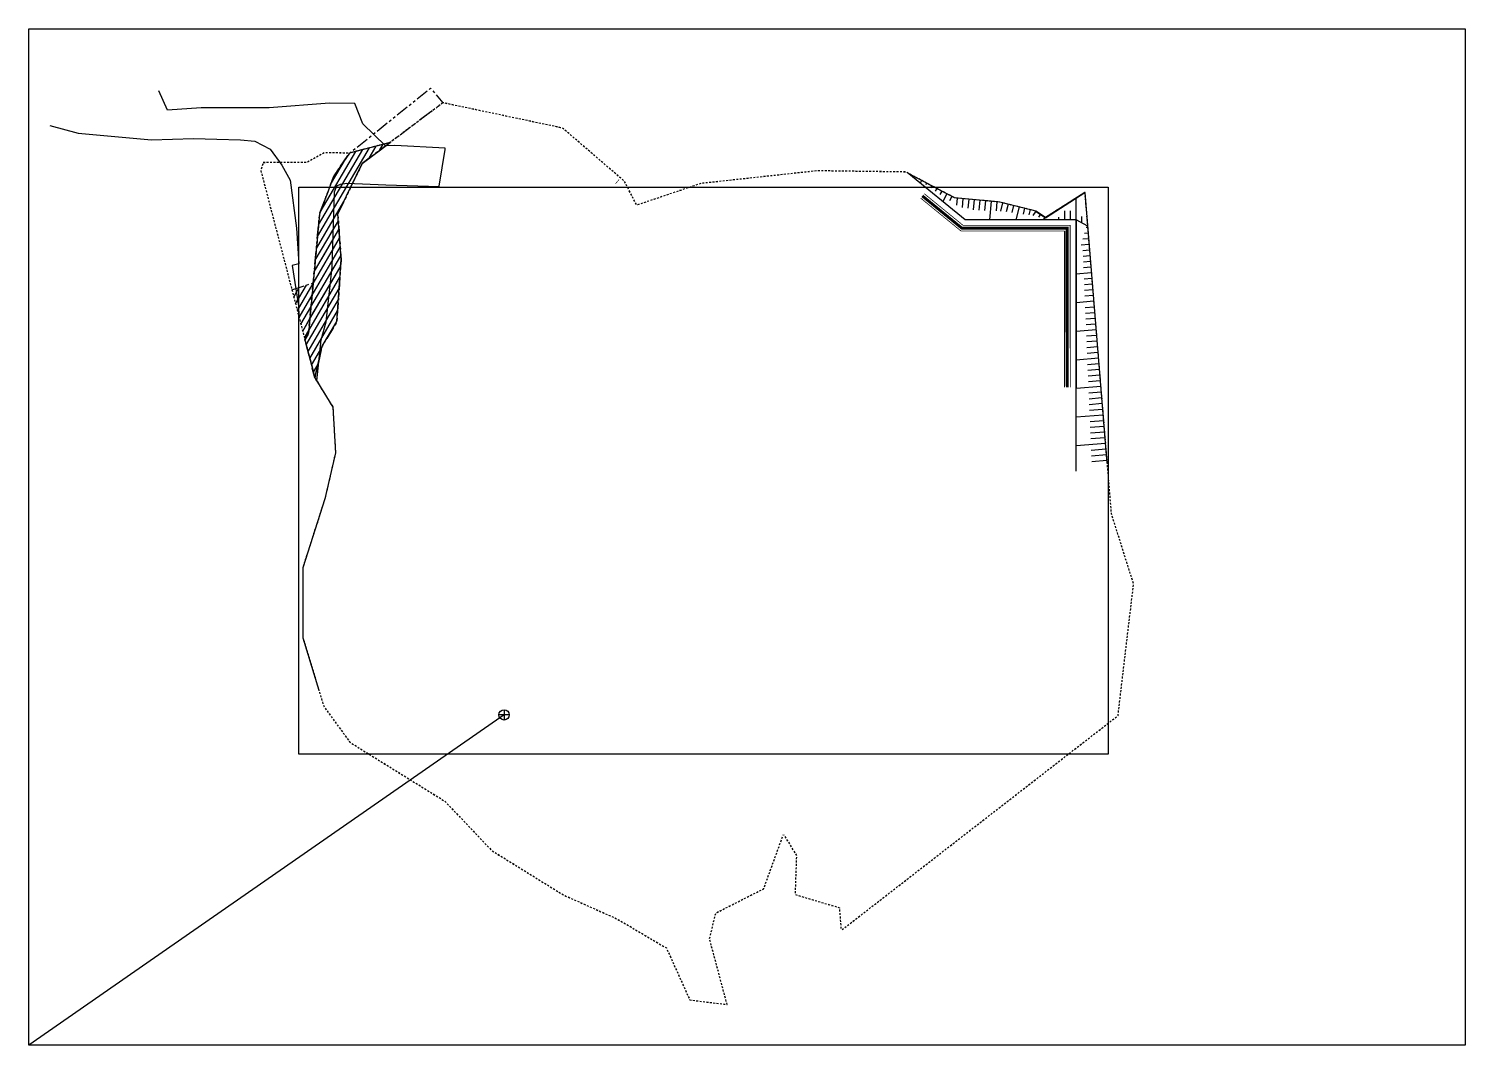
# Model space of a CAD drawing. Header units: millimetres. Extents: x -47382 to 204618, y -51045 to 127155.
import ezdxf

# ---------------------------------------------------------------- set-up
doc = ezdxf.new("R2010")
doc.units = ezdxf.units.MM
doc.header["$LTSCALE"] = 300
doc.header["$MEASUREMENT"] = 0
for name, pattern in [('CENTER', [2, 1.25, -0.25, 0.25, -0.25]), ('HID', [2, 1.1, -0.9]), ('PHANTOM2', [31.75, 15.875, -3.175, 3.175, -3.175, 3.175, -3.175]), ('XREF_BASE$0$PHANTOM', [63.5, 31.75, -6.35, 6.35, -6.35, 6.35, -6.35]), ('XREF_BASE$0$PHANTOMX2', [5, 2.5, -0.5, 0.5, -0.5, 0.5, -0.5])]:
    doc.linetypes.add(name, pattern=pattern)
doc.layers.get('0').update_dxf_attribs({"linetype": 'CONTINUOUS'})
doc.layers.get('Defpoints').update_dxf_attribs({"color": 153, "linetype": 'CONTINUOUS'})
for name, color, linetype in [('CE-SLOP-FILL', 1, 'CONTINUOUS'), ('CE_SITE_FH', 170, 'CONTINUOUS'), ('LSMD_CONT_LDREG_41500', 1, 'CONTINUOUS'), ('XREF_BASE$0$CE_PROPERTY LINE', 2, 'XREF_BASE$0$PHANTOM'), ('XREF_BASE$0$성토옹벽', 6, 'CONTINUOUS'), ('성토옹벽', 6, 'CONTINUOUS'), ('토목옹벽', 5, 'CONTINUOUS')]:
    doc.layers.add(name, color=color, linetype=linetype)
doc.layers.add('Defpoint', color=161, linetype='CONTINUOUS', plot=False)
pattern_1 = [(59.62512505, (-197018599.9, -418851415.2), (-754.8935534, 442.4485542), [])]

# ---------------------------------------------------------------- blocks, each defined once
blk = doc.blocks.new('A$C5FDF183A')
at = {"layer": 'Defpoints'}
for p, q in [((1809, 904, -103000), (0, 904, -103000)), ((904, 1809, -103000), (904, 0, -103000))]:
    blk.add_line(p, q, dxfattribs=at)
blk.add_circle((904, 904, -103000), 904, dxfattribs=at)
blk = doc.blocks.new('A$C15A91853')
at = {"layer": 'Defpoints'}
for points in [[(46801, 0), (47587, 7154), (48443, 10307), (49499, 19897), (49907, 33129), (50351, 34136), (50956, 34462), (52066, 34644), (58944, 34310), (68294, 34026), (68303, 34079), (69309, 40554), (69347, 40792), (60535, 41222), (58897, 41176), (54889, 45050), (53481, 48599), (49028, 48631), (38443, 47812), (26550, 47830), (20615, 47453), (19107, 50832)], [(0, 44758), (4948, 43401), (17839, 42226), (25189, 42483), (29295, 42370), (33454, 42220), (35928, 42013), (38652, 40578), (40707, 37777), (42163, 35137), (43272, 26739), (43649, 20480), (42505, 20194), (43607, 13152), (43641, 11401)]]:
    blk.add_lwpolyline(points, dxfattribs=at)

msp = doc.modelspace()

# ---------------------------------------------------------------- hatches: boundary and pattern name
h = msp.add_hatch()
h.set_pattern_fill('ANSI31', color=6, scale=7000, angle=14.62513, style=0)
h.set_pattern_definition(pattern_1)
h.paths.add_polyline_path([(7422, 86726), (6846, 94692), (2520, 82606), (1701, 73766), (1073, 72627), (2807, 65982), (4103, 71534), (6682, 75826)])
h = msp.add_hatch()
h.set_pattern_fill('ANSI31', color=5, scale=7000, angle=14.62513, style=0)
h.set_pattern_definition(pattern_1)
h.paths.add_polyline_path([(2520, 82606), (-1207, 81364), (1073, 72627), (1701, 73766)])
h = msp.add_hatch()
h.set_pattern_fill('ANSI31', color=5, scale=7000, angle=14.62513, style=0)
h.set_pattern_definition([(59.62512505, (-197018599.8, -418851422.1), (-754.8935534, 442.4485542), [])])
h.paths.add_polyline_path([(2520, 82599), (-1207, 81357), (1073, 72620), (1701, 73759)])

# ---------------------------------------------------------------- linework, layer by layer
at = {"color": 6, "linetype": 'Continuous', "transparency": 33554687}
for p, q in [((3271, 90708), (12395, 106276)), ((3461, 92763), (11198, 105964)), ((12352, 104471), (13593, 106589)), ((14162, 105829), (14790, 106901)), ((15972, 107188), (15987, 107213)), ((3763, 95008), (10001, 105651)), ((5582, 99842), (8357, 104577)), ((3080, 88652), (7909, 96891)), ((2890, 86597), (6933, 93495)), ((2699, 84542), (7044, 91954)), ((2319, 80431), (7267, 88874)), ((2509, 82487), (7155, 90414)), ((2128, 78376), (7378, 87333)), ((1747, 74265), (7209, 83583)), ((1938, 76321), (7342, 85540)), ((1298, 71767), (7076, 81626)), ((1610, 70570), (6943, 79669)), ((1922, 69373), (6810, 77712)), ((2235, 68175), (4036, 71248)), ((2547, 66978), (3365, 68374))]:
    msp.add_line(p, q, dxfattribs=at)
for p, q in [((16017, 107221), (8895, 105363)), ((11128, 103553), (16017, 107221)), ((8895, 105363), (6152, 101358)), ((9149, 99456), (11128, 103553)), ((6152, 101358), (3639, 94678)), ((6846, 94692), (9149, 99456)), ((3639, 94678), (2520, 82606)), ((7422, 86726), (6846, 94692)), ((6682, 75826), (7422, 86726)), ((2520, 82606), (1701, 73766)), ((4103, 71534), (6682, 75826)), ((1701, 73766), (1073, 72627)), ((1073, 72627), (2807, 65982)), ((2807, 65982), (4103, 71534))]:
    msp.add_line(p, q)
at = {"color": 8, "flags": 128}
msp.add_lwpolyline([(116908, 93668), (107029, 101727)], dxfattribs=at)
at = {"layer": 'CE-SLOP-FILL', "color": 8}
for p, q in [((116908, 93668), (107029, 101727)), ((107473, 101487), (107449, 101442)), ((108357, 101019), (108286, 100886)), ((109241, 100552), (109007, 100109)), ((110125, 100084), (109961, 99775)), ((111009, 99617), (110798, 99219)), ((111893, 99149), (111635, 98663)), ((112777, 98682), (112473, 98107)), ((130960, 94034), (137895, 98435)), ((113661, 98214), (112959, 96888)), ((114545, 97747), (114147, 96995)), ((122957, 96752), (114998, 97507)), ((115488, 97478), (115371, 96247)), ((116484, 97384), (116335, 95820)), ((116484, 97384), (116483, 97382)), ((117513, 97286), (117365, 95722)), ((118475, 97195), (118308, 95405)), ((119470, 97101), (119308, 95359)), ((120466, 97006), (120308, 95312)), ((121461, 96912), (121159, 93668)), ((122457, 96818), (122308, 95219)), ((123442, 96644), (123074, 95156)), ((124413, 96403), (124074, 95036)), ((125384, 96162), (125074, 94916)), ((126354, 95922), (125796, 93668)), ((136348, 93668), (136348, 97454)), ((127325, 95681), (127075, 94675)), ((128295, 95440), (128076, 94555)), ((129257, 95180), (128752, 94424)), ((130960, 94034), (129249, 95190)), ((130086, 94621), (129769, 94146)), ((130652, 93668), (130921, 94057)), ((133347, 93668), (133347, 94127)), ((134347, 93668), (134347, 95254)), ((135348, 93668), (135348, 95254)), ((136348, 93668), (136348, 64268)), ((138382, 92532), (136348, 93668)), ((137341, 93113), (137341, 94238)), ((138443, 91329), (137802, 91276)), ((138361, 92326), (138090, 92304)), ((138608, 89336), (137226, 89222)), ((138526, 90333), (137514, 90249)), ((138691, 88340), (137552, 88246)), ((138773, 87343), (137593, 87246)), ((138855, 86347), (137635, 86246)), ((139020, 84353), (136348, 84132)), ((138938, 85350), (137676, 85246)), ((139103, 83357), (137759, 83246)), ((139185, 82360), (137800, 82246)), ((139268, 81364), (137841, 81246)), ((139433, 79370), (136348, 79115)), ((139350, 80367), (137882, 80246)), ((139515, 78374), (137965, 78246)), ((139598, 77377), (138006, 77246)), ((139680, 76381), (138048, 76246)), ((139845, 74387), (136348, 74098)), ((139762, 75384), (138089, 75246)), ((139927, 73391), (138172, 73246)), ((140010, 72394), (138213, 72246)), ((140092, 71398), (138254, 71246)), ((140257, 69404), (136348, 69081)), ((140175, 70401), (138295, 70246)), ((140340, 68408), (138378, 68246)), ((140422, 67411), (138419, 67246)), ((140505, 66415), (138461, 66246)), ((140670, 64421), (136417, 64070)), ((140587, 65418), (138502, 65246)), ((140752, 63425), (138585, 63246)), ((140834, 62428), (138626, 62246)), ((140917, 61432), (138667, 61246)), ((141082, 59438), (136348, 59047)), ((140999, 60435), (138708, 60246)), ((141164, 58442), (138792, 58246)), ((141247, 57445), (138835, 57246)), ((141329, 56449), (138877, 56246)), ((141412, 55452), (138920, 55246)), ((141494, 54455), (136348, 54030)), ((141577, 53459), (139005, 53246)), ((141659, 52462), (139048, 52246)), ((141741, 51466), (139091, 51246))]:
    msp.add_line(p, q, dxfattribs=at)
at = {"layer": 'CE-SLOP-FILL', "color": 8, "flags": 128}
for points in [[(141828, 51007), (137911, 98443), (130976, 94041), (129265, 95197), (122973, 96759), (115014, 97514), (106974, 101772)], [(136348, 49603), (136348, 58670), (136348, 64268), (136348, 93668), (116908, 93668), (107029, 101727)]]:
    msp.add_lwpolyline(points, dxfattribs=at)
at = {"layer": 'CE_SITE_FH'}
msp.add_line((134400, 64471), (134400, 91671), dxfattribs=at)
at = {"layer": 'Defpoint'}
msp.add_line((36000, 6871), (-47382, -51045), dxfattribs=at)
for points in [[(-47382, 127155), (204618, 127155), (204618, -51045), (-47382, -51045)], [(0, 99371), (142000, 99371), (142000, 0), (0, 0)]]:
    msp.add_lwpolyline(points, close=True, dxfattribs=at)
at = {"layer": 'Defpoints', "color": 6}
msp.add_lwpolyline([(2807, 65982), (2807, 65982), (5962, 60818), (6435, 52830), (4576, 44767), (679, 32654), (718, 20391), (3502, 11227)], dxfattribs=at)
at = {"layer": 'LSMD_CONT_LDREG_41500', "color": 7, "linetype": 'PHANTOM2'}
for p, q in [((137895, 98435), (130960, 94034)), ((122957, 96752), (114998, 97507))]:
    msp.add_line(p, q, dxfattribs=at)
at = {"layer": 'LSMD_CONT_LDREG_41500', "color": 7, "linetype": 'Continuous', "const_width": 0.26}
msp.add_lwpolyline([(1073, 72626), (1701, 73766), (3639, 94678), (6152, 101358), (8895, 105363), (23117, 116723), (25289, 114179), (11128, 103553), (9149, 99456), (6846, 94692), (7422, 86726), (6682, 75826), (4103, 71534), (2807, 65982)], close=True, dxfattribs=at)
at = {"layer": 'LSMD_CONT_LDREG_41500', "color": 1, "linetype": 'HID', "flags": 128}
for points in [[(25289, 114179), (16017, 107221), (8895, 105363), (4475, 105402), (1384, 103714), (-6280, 103684), (-6663, 102272), (-1207, 81364), (1073, 72628), (2807, 65982), (5962, 60818), (6435, 52829), (4576, 44767), (680, 32653), (718, 20391), (4358, 8409), (8978, 2063), (25591, -8240), (28165, -10942), (33842, -16904), (46421, -24692), (55899, -28927), (64478, -33988), (68579, -43089), (71701, -43485), (75131, -43888), (72052, -32391), (73145, -27861), (81544, -23605), (85018, -14074), (87290, -17770), (87053, -24607), (94819, -26928), (95111, -30665), (95338, -30760), (143709, 6753), (146434, 29827), (142562, 42118), (137911, 98442), (130977, 94041), (129265, 95197), (122973, 96759), (115014, 97514), (106464, 102042), (90968, 102256), (70508, 100028), (59273, 96228), (57115, 100419), (46269, 109742)], [(25289, 114172), (16017, 107215), (8895, 105356), (4475, 105396), (1384, 103707), (-6280, 103677), (-6663, 102266), (-1207, 81358), (1073, 72622), (2807, 65975), (5962, 60811), (6435, 52823), (4576, 44760), (680, 32647), (718, 20384), (4358, 8402), (8978, 2056), (25591, -8246), (28165, -10949), (33842, -16910), (46421, -24699), (55899, -28934), (64478, -33994), (68579, -43096), (71701, -43491), (75131, -43894), (72052, -32397), (73145, -27868), (81544, -23611), (85018, -14080), (87290, -17776), (87053, -24614), (94819, -26934), (95111, -30671), (95338, -30766), (143709, 6747), (146434, 29820), (142562, 42111), (137911, 98436), (130977, 94034), (129265, 95191), (122973, 96752), (115014, 97507), (106464, 102035), (90968, 102249), (70508, 100021), (59273, 96221), (57115, 100412), (46269, 109736)]]:
    msp.add_lwpolyline(points, close=True, dxfattribs=at)
at = {"layer": 'LSMD_CONT_LDREG_41500', "color": 7, "linetype": 'Continuous', "const_width": 0.26}
msp.add_lwpolyline([(-1207, 81364), (2520, 82606)], dxfattribs=at)
at = {"layer": 'XREF_BASE$0$CE_PROPERTY LINE', "color": 8, "linetype": 'XREF_BASE$0$PHANTOMX2', "ltscale": 3, "flags": 128}
for points in [[(1073, 72619), (1701, 73759), (3639, 94672), (6152, 101352), (8895, 105356), (23117, 116716), (25289, 114172), (11128, 103547), (9149, 99450), (6846, 94685), (7422, 86719), (6682, 75820), (4103, 71527), (2807, 65975)], [(16017, 107215), (8895, 105356), (6152, 101352), (3639, 94672), (2520, 82599), (1701, 73759), (1073, 72621), (2807, 65975), (4103, 71527), (6682, 75820), (7422, 86719), (6846, 94685), (9149, 99450), (11128, 103547)]]:
    msp.add_lwpolyline(points, close=True, dxfattribs=at)
msp.add_lwpolyline([(-1207, 81358), (2520, 82599)], dxfattribs=at)
at = {"layer": 'XREF_BASE$0$성토옹벽', "color": 8, "linetype": 'Continuous', "ltscale": 10, "const_width": 100, "flags": 128}
msp.add_lwpolyline([(56183, 100731), (55531, 99973)], dxfattribs=at)
at = {"layer": '성토옹벽', "color": 8, "linetype": 'Continuous', "ltscale": 10, "const_width": 100, "flags": 128}
for points in [[(109680, 98242), (116491, 92692), (135288, 92703), (135304, 64303)], [(109049, 97466), (116136, 91692), (134288, 91702), (134304, 64302)], [(109128, 97454), (116212, 91676), (134364, 91676), (134364, 64276)], [(109760, 98229), (116568, 92676), (135364, 92676), (135364, 64276)]]:
    msp.add_lwpolyline(points, dxfattribs=at)
at = {"layer": '성토옹벽', "color": 8, "linetype": 'CENTER', "ltscale": 2, "const_width": 500, "flags": 128}
msp.add_lwpolyline([(109365, 97854), (116314, 92192), (134788, 92202), (134804, 64302)], dxfattribs=at)
at = {"layer": '토목옹벽', "color": 7}
msp.add_line((129231, 95195), (130960, 94034), dxfattribs=at)

# ---------------------------------------------------------------- block references
msp.add_blockref('A$C15A91853', (-43666, 65455))
at = {"layer": 'Defpoints'}
msp.add_blockref('A$C5FDF183A', (35096, 5967), dxfattribs=at)

doc.saveas('drawing.dxf')
